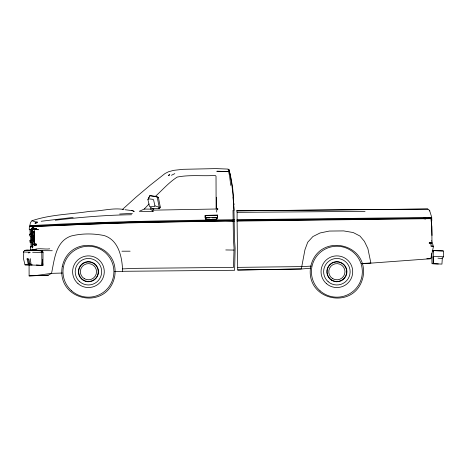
<?xml version="1.0" encoding="UTF-8"?>
<svg xmlns="http://www.w3.org/2000/svg" width="467" height="467" viewBox="0 0 467 467"><rect width="100%" height="100%" fill="white"/><g stroke="black" fill="none" stroke-linecap="round" stroke-linejoin="round"><path stroke-width="0.7" d="M310.602 268.21L301.162 269.021L237.732 270.019L237.096 220.739L430.983 218.276L431.788 218.702L431.788 220.599L431.263 221.918M33.431 235.485L33.519 242.361L33.396 231.539M33.443 229.525L33.391 228.24L33.98 228.287L33.957 229.583L33.42 228.999L38.492 229.711L32.025 229.49L32.486 244.329L34.044 243.902L35.2 245.193L35.247 243.885L36.338 243.885L36.263 245.193L34.097 245.187L34.044 243.902L36.333 244.428L34.068 244.428L34.476 245.193L34.505 243.885M433.218 251.888L433.224 250.598L443.271 250.942L443.65 252.244L443.65 256.768L441.741 258.514L437.964 258.163M32.451 245.642L32.456 244.877L32.69 248.041L32.293 241.988L30.034 242.075L29.929 240.412L32.556 239.956M237.125 212.362L237.096 220.272L430.014 218.101L431.759 217.435L429.541 210.36L427.603 209L236.775 210.839L237.125 212.362L365.054 211.376M433.271 256.412L433.259 263.738L438.332 263.948M114.538 271.531L122.506 271.298L122.535 268.904C121.776 255.963 118.279 240.114 104.264 235.584C93.347 233.366 81.959 233.313 71.124 236.022C55.515 241.381 54.499 259.547 51.528 273.358L48.148 275.261L29.117 275.898L29.071 264.847L25.014 264.847L23.35 258.152L23.776 253.277L23.373 252.011L24.722 250.365L27.08 249.979L42.497 250.75L43.017 252.413L42.929 265.379L25.014 264.847M32.176 233.751L29.544 234.218L29.631 235.882L32.089 235.888L32.211 240.318L29.929 240.412M42.444 265.548L42.538 259.354L41.907 265.548L41.75 251.007L35.58 250.084M155.4 196.397C162.51 189.83 169.025 182.352 177.203 177.081C189.614 174.582 202.509 176.322 215.083 175.446L216.023 176.129L216.122 209.006L153.76 210.144L153.707 208.761M34.92 229.63L34.914 228.328L33.98 228.287L36.222 229.7L36.187 228.369L34.914 228.328L36.233 229.145M233.01 210.348L233.436 239.571L234.055 248.292L233.512 267.381L134.087 268.367L122.535 268.904M122.506 271.298L234.615 270.282L235.135 248.292L234.522 239.571L234.113 219.712C168.184 220.599 102.232 221.737 36.385 225.333L36.228 226.6L29.386 226.577L29.228 229.385L31.884 229.484L32.019 234.218L29.544 234.218M431.952 241.165L431.829 226.67L430.942 218.661L237.096 221.095L237.096 219.7L431.759 217.435M31.96 228.953L32.095 235.356L31.925 228.2L34.984 226.262L129.452 222.584L225.322 220.809L234.329 221.101L225.205 221.125C162.189 222.035 99.162 223.121 36.228 226.6L34.062 225.456L29.87 225.438L30.501 222.525L31.978 220.751C50.64 214.371 70.937 214.371 90.312 211.259C101.427 211.277 112.903 207.488 123.889 209.508M423.715 218.772L423.75 218.118L428.805 218.498L428.724 218.107L430.113 218.498L430.014 218.101M442.313 258.28L441.94 264.094L433.218 263.738L433.271 250.598L432.249 250.598M34.319 231.136L34.5 242.531L34.389 241.912M431.666 240.698L433.452 246.523L430.755 258.724L362.153 263.773M29.952 252.221L29.911 252.6L28.551 252.916L29.952 252.221L23.373 252.011M429.266 242.764L429.208 243.289L431.654 243.278L431.876 242.752L429.266 242.764L430.796 243.284L431.158 246.64L433.452 246.523M122.5 209.403L136.072 197.127L150.164 185.224L165.032 173.526L168.546 171.745L173.701 170.344L183.093 169.311L216.011 168.605L228.048 169.083L229.134 169.813C232.759 186.123 233.967 203.022 234.113 219.712L233.138 220.325L129.604 222.164L98.344 223.115L36.373 225.9L34.494 225.415L35.037 225.835L34.336 226.682L34.611 225.876L34.062 225.456L36.385 225.333M35.761 226.221L35.27 225.374L36.373 225.9L35.113 226.641L34.611 225.876L30.302 225.818L29.87 225.438M32.608 252.291L41.942 252.402L42.497 250.75M34.505 244.422L34.173 229.601L33.391 228.24M430.796 243.284L430.948 242.776L431.654 243.278M149.341 196.689L149.697 195.772L150.794 195.673L157.397 196.636L158.418 197.588L160.321 207.179L159.732 208.276L158.634 208.375L159.224 207.278L157.321 197.687L156.305 196.741L149.697 195.772L147.928 199.602L149.37 206.081L149.919 206.793L154.519 206.531L154.933 205.854L153.608 199.934L152.896 199.351L148.296 198.749M29.386 226.577L30.302 225.818M216.7 219.338L216.274 219.186L217.412 217.739L216.922 217.71L216.274 219.186L205.982 219.56L205.211 217.99L205.159 215.404L217.377 215.042L217.412 217.739L216.7 219.338L205.982 219.56L205.696 217.943L205.211 217.99L205.159 215.404M233.914 203.338L233.658 205.095L234.09 210.348M147.928 199.602L149.166 197.144M234.043 204.336L233.663 205.095L233.074 197.109M36.128 222.969L36.741 222.082L37.518 222.035L36.128 222.969L37.144 222.8M236.95 210.582L236.775 210.839L427.965 209.099M35.778 222.164L34.978 223.302L36.157 222.123L36.741 222.082L35.41 223.138L36.157 222.123L31.978 220.751M217.412 217.739L217.377 215.042M216.332 197.243L216.548 208.498L216.122 209.006L217.873 208.988L216.688 210.255L216.706 212.03M233.214 220.786L234.113 219.712M34.932 229.093L34.494 229.612L33.974 229.052M153.007 208.574L153.088 211.411L139.283 211.317L144.192 209.076L149.09 203.933M32.486 244.329L34.651 243.885L36.263 245.193M28.469 250.446L33.735 249.95C38.428 247.487 44.657 249.682 49.718 248.835M33.91 226.723L31.861 228.194L31.896 228.953M33.735 249.95L35.445 249.203L34.669 250.038L36.356 249.127M171.436 175.288L174.804 173.636M443.65 256.768L433.218 256.412M443.271 250.942L433.224 250.598M431.993 235.496L431.461 218.865L430.942 218.661L431.788 218.702M429.366 210.903L429.809 210.763L429.541 210.36M34.511 249.36L30.483 250.224L30.326 246.909L32.316 246.576M31.026 250.534L32.346 250.248M33.262 231.988L34.237 231.807M29.117 275.898L35.019 275.653L51.528 273.358L62.391 273.043M41.184 221.27L73.15 217.412M55.24 220.231C80.581 217.266 106.067 215.013 131.589 214.756M157.321 197.687L158.418 197.588M160.321 207.179L159.224 207.278L154.933 205.854M151.238 207.646L152.032 208.802L153.123 208.702M34.611 225.876L35.813 225.794M31.213 228.556L32.55 228.468M33.706 228.509L36.379 228.328M30.326 246.909L32.579 246.751L32.626 247.364L32.346 244.714M152.032 208.802L159.732 208.276M119.645 214.02L132.4 213.361M311.384 266.108L301.956 266.593L237.814 267.369M361.435 263.511L370.868 263.02L367.891 248.607L364.394 241.316L359.946 236.033L353.239 232.548L343.619 230.908L329.282 231.06L320.029 232.986L312.867 236.565L307.683 242.291L304.945 249.763L301.32 268.928L237.732 270.019M35.019 275.653L48.148 275.261L32.386 275.647M205.398 215.696L217.126 215.392M209.905 217.855L205.696 217.943L206.408 219.391M212.012 217.815L216.922 217.71M205.445 217.686L217.149 217.459M426.803 258.724L430.125 258.724M431.362 220.751L431.461 218.865M33.338 229.466L36.251 229.437M121.928 251.205L130.089 251.188M41.75 251.007L42.287 251.007L43.017 252.413M41.942 252.402L42.479 252.402L42.287 251.007L41.598 250.75L36.852 250.662M27.039 258.922L27.88 258.922L28.966 263.639L28.125 263.639L27.039 258.922L28.831 258.969L29.894 263.668M33.461 250.388L24.722 250.365M30.034 242.075L31.377 242.081M144.192 209.076L150.742 209.123L153.088 211.411M39.648 250.627L52.275 250.726M225.771 249.956L233.932 250.067M29.071 264.847L32.328 264.894M28.125 263.639L30.145 263.657M30.145 226.197L34.558 226.302M36.315 265.022L41.265 265.332M433.218 263.738L431.981 263.738L431.742 253.505M125.127 209.741L132.675 210.693L134.21 211.452L131.992 210.57L132.675 210.693M32.025 229.49L34.173 229.601M33.606 241.585L34.593 241.731M131.992 210.57L132.359 210.646M216.548 208.498L217.873 208.988M423.732 218.498L424.269 218.79M229.536 173.006L230.12 173.765L232.484 186.479L233.617 197.64M34.897 243.885L35.247 244.422M431.882 245.052L432.617 246.693M228.124 169.398L229.536 175.79L230.791 185.417M30.273 258.607L31.137 264.993M431.742 256.412L431.928 257.924M229.134 169.813L229.455 172.364M42.736 263.289L42.929 265.379M31.75 229.373L32.095 234.452M32.194 235.905L32.439 239.536M32.836 245.338L32.935 246.792M30.834 229.373L31.184 234.452M31.277 235.905L31.575 240.26M31.674 241.713L32.019 246.792M29.923 229.373L30.267 234.452M30.367 235.905L31.108 246.792M150.689 207.103L150.742 209.123M430.971 217.861L430.983 218.276M431.327 218.86L431.444 225.555M425.589 217.511L425.589 218.953M425.396 217.534L425.396 218.982M424.812 217.575L424.812 219.017M34.4 241.97L34.4 244.136M62.274 266.511C56.186 301.034 107.025 311.145 114.613 276.919C120.702 242.391 69.857 232.28 62.274 266.511M310.707 266.511C304.618 301.034 355.463 311.145 363.046 276.919C369.134 242.391 318.296 232.28 310.707 266.511M168.873 175.084L168.558 175.68L169.795 174.652L168.873 175.084M228.62 171.488L216.922 171.261L228.62 171.488M79.705 281.677A13.257 13.257 0 0 0 101.444 274.298A13.257 13.257 0 0 0 84.183 259.162A13.257 13.257 0 0 0 79.705 281.677M83.412 280.433A10.07 10.07 0 0 0 98.514 271.712A10.07 10.07 0 0 0 83.412 262.991A10.07 10.07 0 0 0 83.412 280.433M78.001 283.621A15.837 15.837 0 0 0 103.978 274.8A15.837 15.837 0 0 0 83.354 256.716A15.837 15.837 0 0 0 78.001 283.621M84.399 278.723A8.091 8.091 0 0 0 96.535 271.712A8.091 8.091 0 0 0 84.399 264.701A8.091 8.091 0 0 0 84.399 278.723M83.552 280.177A9.778 9.778 0 0 0 98.222 271.712A9.778 9.778 0 0 0 83.552 263.248A9.778 9.778 0 0 0 83.552 280.177M71.655 290.853A25.457 25.457 0 0 0 113.411 276.68A25.457 25.457 0 0 0 80.26 247.603A25.457 25.457 0 0 0 71.655 290.853M328.138 281.677A13.257 13.257 0 0 0 349.882 274.298A13.257 13.257 0 0 0 332.615 259.162A13.257 13.257 0 0 0 328.138 281.677M331.844 280.433A10.07 10.07 0 0 0 346.946 271.712A10.07 10.07 0 0 0 331.844 262.991A10.07 10.07 0 0 0 331.844 280.433M326.439 283.621A15.837 15.837 0 0 0 352.41 274.8A15.837 15.837 0 0 0 331.786 256.716A15.837 15.837 0 0 0 326.439 283.621M332.831 278.723A8.091 8.091 0 0 0 344.973 271.712A8.091 8.091 0 0 0 332.831 264.701A8.091 8.091 0 0 0 332.831 278.723M331.99 280.177A9.778 9.778 0 0 0 346.654 271.712A9.778 9.778 0 0 0 331.99 263.248A9.778 9.778 0 0 0 331.99 280.177M320.093 290.853A25.457 25.457 0 0 0 361.849 276.68A25.457 25.457 0 0 0 328.692 247.603A25.457 25.457 0 0 0 320.093 290.853"/></g></svg>
